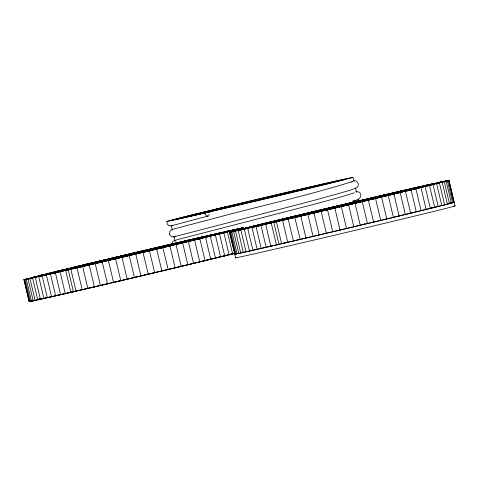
<?xml version="1.0" encoding="UTF-8"?>
<svg xmlns="http://www.w3.org/2000/svg" width="479" height="479" viewBox="0 0 479 479"><rect width="100%" height="100%" fill="white"/><g stroke="black" fill="none" stroke-linecap="round" stroke-linejoin="round"><path stroke-width="0.72" d="M172.248 242.769L173.075 241.488L174.338 240.638L179.463 239.075L312.512 204.701L338.928 197.552L354.514 192.786M175.512 236.081L174.152 236.77L311.56 201.036L350.418 190.229L356.825 187.672L358.316 185.211L358.196 183.445L356.562 181.218L355.131 180.685L353.203 180.709M351.544 182.056L352.801 181.457C307.793 195.54 261.6 205.611 216.077 217.873L173.003 229.207L170.811 230.207L169.841 231.381L169.59 234.237M31.482 301.028L29.213 301.554L24.028 279.604L25.165 279.287M29.213 301.554L30.357 301.237M448.889 180.373L448.416 180.535L453.607 202.485L454.08 202.324L448.889 180.373L445.344 181.188L448.643 180.379M355.161 200.432C361.585 200.414 363.453 190.893 355.729 191.624M125.534 256.397L122.313 257.133M122.349 280.377L137.814 276.646M318.319 211.916L337.881 207.305M340.288 205.281L365.16 199.402M236.955 230.399L241.153 229.357L238.626 229.926M242.14 252.343L242.649 252.205M31.422 301.081L29.141 301.626L23.95 279.676L27.584 278.79M239.757 228.657L243.314 227.842L238.782 228.992L239.973 228.728M438.016 182.918L441.321 182.11M450.523 203.138L450.937 203.024L450.577 203.132M172.895 225.226L171.117 225.884L208.239 215.963M123.72 279.993L120.163 280.832M117.882 256.666L97.393 261.534M139.539 253.116L151.813 250.206M355.017 203.324L358.759 202.36M336.976 230.746L364.274 224.232M437.345 183.152L438.111 182.99M353.855 200.863L352.598 201.282L356.454 200M31.56 277.802L36.913 276.742L34.147 277.431M378.248 196.354L378.542 196.27L357.352 201.18M393.415 194.139L401.498 192.211M126.217 256.265L139.215 253.193M242.841 228.004L243.164 229.375M341.329 206.569L344.79 205.725M131.402 278.215L144.401 275.144M346.515 228.519L341.323 206.575L331.791 208.802M89.519 264.887L89.196 264.953L94.405 286.921L94.734 286.831L82.178 289.765L76.987 267.815L89.549 264.881M71.401 267.845L91.651 262.923M175.691 244.529L182.445 242.829M223.37 256.085L223.723 256.008M33.494 300.674L32.213 300.998M266.102 247.248L257.139 249.331L251.948 227.381L253.625 226.86L242.655 229.339L245.152 228.722M418.359 187.99L417.826 188.127L425.49 186.277L424.634 186.576M60.971 270.413L61.935 270.168M69.539 268.324L60.803 270.419L61.905 270.174M274.168 221.094L275.168 220.837M41.044 298.962L42.505 298.651M202.94 261.097L203.94 260.839M87.04 264.091L86.627 264.198L87.052 264.085M313.865 211.473L322.654 209.437L277.676 220.214M145.365 250.158L141.455 251.104M117.157 258.426L125.235 256.499M327.552 209.826L332.743 231.776L299.98 239.452L287.753 242.296L282.562 220.346L283.119 220.202L281.975 220.454M332.743 231.776L337.994 230.483M321.14 211.335L326.325 233.273M27.519 278.814L24.028 279.604M112.745 259.384L115.625 258.78L120.816 280.73L117.618 281.407M234.429 229.968L234.938 229.902L230.01 231.112L232.776 230.489M234.776 229.95L235.746 229.579M149.484 250.786L154.651 272.737L181.188 266.414L175.997 244.464L149.855 250.589M241.709 228.327L240.26 228.663M448.913 203.695L452.613 202.773L447.422 180.822L441.608 182.265L444.249 181.673L449.44 203.623L444.261 204.892M313.05 236.392L307.889 214.436L305.398 214.999L294.789 217.502L300.201 239.398M44.331 274.383L32.434 277.539L35.578 276.826L32.752 277.676M118.265 258.115L142.91 252.235M238.548 229.92L238.009 230.07L254.798 225.735L253.876 225.974M323.84 210.646L327.223 209.82M30.896 301.046L31.003 301.034M31.871 300.782L32.62 300.602M106.56 259.42L91.621 262.923M160.788 248.026L163.201 247.439M168.165 269.509L162.836 247.601L164.776 247.122M312.134 211.952L295.244 215.975M366.363 200.557L368.776 199.971M165.974 269.976L166.261 269.905M380.715 220.394L375.53 198.444L368.399 200.138L373.602 222.082L386.763 218.945L381.571 197.001L381.266 197.061L405.426 191.259L410.617 213.209L398.815 216.029M163.441 247.356L165.65 246.829A96.812 0.677 -13.3 0 0 171.057 245.529A96.836 0.677 -13.3 0 0 209.946 236.111L228.172 231.405L202.587 236.973A81.64 0.569 -13.3 0 0 197.582 238.123L188.181 240.296A93.98 0.659 -13.3 0 0 42.823 275.12L40.919 275.67L75.389 268.048M104.476 261.348L102.458 261.791M93.686 263.929L112.373 259.528M162.866 246.098L165.5 245.511M165.201 245.493L179.02 242.296M310.051 213.879L308.033 214.323M307.716 214.484L318.583 211.91M368.441 198.629L370.459 198.186M370.776 198.031L385.433 194.636M438.297 183.038C428.879 185.337 446.482 180.775 438.291 183.17M99.824 262.468L102.183 261.929L107.5 283.855L94.405 286.921M107.332 283.903L117.559 281.472M232.501 230.561L223.154 232.884L224.382 232.614M438.016 183.11L424.262 186.529M159.585 246.871L120.457 256.103M107.763 260.582L112.116 259.528M313.338 213.113L317.691 212.065M48.205 273.521L49.217 273.204L48.433 273.473M425.292 185.439L426.544 185.133L406.36 189.858M423.933 186.714L424.963 186.403M376.53 198.126L378.176 197.725M94.375 263.707L94.68 263.63L92.543 264.109M438.351 182.936L437.201 183.409L444.249 181.673M145.694 250.158L192.319 239.272M289.232 218.705L280.598 220.705M294.789 217.502L295.124 217.412L282.562 220.346M424.071 186.678L424.484 186.511M233.536 253.583L234.71 253.283L234.111 253.421M241.733 252.283L242.075 252.194L241.614 252.289M450.032 203.144L450.931 203.12M210.305 211.664L210.67 211.568L173.368 219.843L198.456 213.448M239.398 230.974L239.075 229.603L247.29 227.597L246.823 227.717M411.377 189.708L410.994 189.804L411.946 189.564M438.022 206.461L444.608 204.856L439.417 182.906L431.842 184.75M45.361 298.172L45.792 298.058L43.912 298.525L38.727 276.575L32.572 277.934L37.763 299.884L45.188 298.183M176.302 267.504L170.452 268.899M41.248 275.185L41.715 275.066L39.913 275.467L40.236 276.838M41.074 275.227L31.716 277.545M48.852 273.305L48.481 273.491M76.987 267.815L77.544 267.671L55.396 272.791L60.588 294.741L71.67 292.172L70.844 292.388L65.659 270.437L66.485 270.222L65.659 270.437M87.723 265.258L92.243 264.18M293.298 217.795L297.818 216.712M408.162 189.504L433.746 183.936L418.442 187.924M431.669 184.792L431.202 184.918L433.01 184.511L438.195 206.461L420.79 210.7M72.646 291.897L74.059 291.579M82.178 289.765L82.735 289.615L72.449 292.016M93.07 287.172L85.136 288.999M189.301 241.242L187.84 241.608L188.355 241.5L193.546 263.45L193.031 263.558L194.492 263.193M287.753 242.296L288.166 242.194L266.162 247.278L260.971 225.328L262.109 225.04L251.948 227.381A94.016 0.754 -12.6 0 0 255.69 226.603M39.913 275.467L43.709 274.527M34.201 277.545L34.865 277.371L28.016 278.916L33.207 300.866L40.056 299.321L39.386 299.495M40.002 276.233L38.721 276.527L40.601 276.108L40.17 276.197M220.843 232.668L228.621 230.872L226.753 231.339L227.178 231.249M212.963 235.417L212.245 235.602L225.22 232.423L224.651 232.554M227.507 255.175L232.62 253.93L227.435 231.98L218.119 234.243L218.837 234.057M259.253 224.735L253.002 226.238L254.738 225.849L254.056 226.028M273.174 221.262L273.677 221.208M438.632 182.673C445.314 180.619 430.699 184.343 432.753 183.786M438.722 182.439L438.069 182.607L440.189 182.128M430.232 184.403L431.747 184.068L429.286 184.631M437.77 183.044L441.65 182.032M444.979 181.361L444.356 181.523L445.692 181.02M433.01 184.511L414.808 188.954L415.88 188.72L421.065 210.67L410.317 213.251M37.763 299.884L39.673 299.124M47.876 297.525L47.199 297.675L49.175 297.219M113.511 282.388L112.745 282.58M123.881 279.952L130.737 278.347M223.879 255.948L225.381 255.582M225.106 255.696L223.933 255.984L224.573 255.816M276.79 244.829L276.419 244.919L271.234 222.969L260.971 225.328M48.69 273.341L46.457 273.982M207.599 235.734L206.898 235.919L207.569 235.776M271.234 222.969L281.454 220.574M402.067 190.744L385.727 194.564M418.538 187.948L415.521 188.642A96.836 0.677 -13.3 0 1 376.632 198.067A96.812 0.677 -13.3 0 1 371.225 199.36L369.016 199.887M31.949 300.956L32.776 300.74L31.758 300.962L32.057 300.83M33.129 300.572L30.315 301.453L25.13 279.502L26.872 278.88M39.943 299.141L38.589 299.471L39.757 299.153M166.453 269.857L168.087 269.461M176.494 267.456L178.08 267.072M233.459 253.601L232.321 253.828L233.279 253.613M218.155 257.367L217.442 257.546L218.855 257.235L212.053 258.864M223.819 256.014L221.987 256.451M229.207 254.612L228.369 254.834L229.567 254.565M224.028 256.008L223.34 256.193L224.735 255.876L219.544 233.932L219.059 234.039M225.136 206.988L222.478 207.623A46.116 0.323 -13.3 0 0 219.813 208.257A70.575 0.491 -13.3 0 0 213.538 209.766L212.167 210.095M57.109 271.282L58.127 271.024L57.043 271.258M45.643 274.964A94.016 0.754 -12.6 0 0 46.367 274.82L47.858 274.473L46.277 274.778L46.816 274.647M67.066 270.042L68.868 269.629M69.695 269.438L74.772 268.234M197.653 238.009L192.57 239.219M198.755 238.889L197.755 239.141L198.617 238.955M206.371 237.033L205.443 237.273L206.545 237.027M204.174 260.78L215.49 258.139L210.305 236.189L209.221 236.428L219.544 233.932M261.426 224.16L259.253 224.693L260.672 224.376L259.75 224.615M262.684 223.813L263.701 223.555L262.618 223.789M235.955 230.483L236.895 230.237L234.243 230.842L241.296 229.106L239.075 229.603M266.546 222.951L267.51 222.699L266.378 222.951M235.369 231.022L236.321 230.782L231.686 231.842M239.548 230.13L246.176 228.639L244.302 229.106L249.487 251.056L257.522 249.2M258.415 225.819L259.396 225.567L258.726 225.711M403.228 190.546L380.374 195.875M405.851 189.941L404.935 190.169L406.114 189.918M438.95 182.379L437.62 183.08L439.483 182.517M445.38 181.056L447.793 180.481L439.914 182.493M418.712 187.948L419.245 187.816L412.179 189.51M424.622 186.582L425.118 186.463L430.31 208.413L429.807 208.533L430.31 208.413M45.218 275.078L48.05 274.329L46.373 274.85L51.564 296.8L53.049 296.429L52.379 296.567M64.719 293.717L66.12 293.399M74.88 291.388L78.388 290.549M93.255 287.125L97.111 286.202M113.733 282.335L117.882 281.401M211.562 258.983L210.604 259.223L211.73 258.977M215.49 258.139L214.406 258.379L224.735 255.876M266.599 247.17L266.162 247.278M299.046 239.602L298.106 239.829M450.571 203.006L451.086 202.88M207.808 211.173L166.842 221.376L167.422 224.256L168.476 225.364L171.165 225.992M209.646 211.832L209.341 211.904M44.643 274.413L60.737 270.473M78.041 266.21L79.502 265.839L78.987 265.947M27.022 279.047L28.303 278.724L23.986 279.676M33.829 277.335L31.273 277.946M55.396 272.791L56.534 272.503L46.87 274.736M205.425 236.225L208.048 235.626L201.916 236.991M233.794 230.046L232.459 230.381L234.027 230.034M182.756 242.757L210.305 236.189M262.444 223.873L267.384 222.633M272.731 221.37L267.851 222.525M253.607 226.136L251.661 226.603M266.312 223.004L269.042 222.304M252.205 227.321L253.433 227.01L252.762 227.154M403.534 191.648L415.88 188.72M39.021 299.285L38.44 299.423M60.588 294.741L61.725 294.453L52.061 296.687M51.564 296.8L53.57 296.25M218.358 257.313L219.801 256.966M233.381 253.553L234.973 253.169M211.796 258.923L206.413 260.247M224.232 255.96L227.543 255.067M200.264 212.969L224.956 207.036M209.281 211.916L204.832 212.969A3.76 2.245 75.6 0 0 208.593 215.706M33.398 277.521L35.35 277.036L32.075 277.784L32.919 277.479M205.162 236.291L200.785 237.327M38.727 276.575L45.08 275.006M234.411 229.896L231.794 230.615L233.968 230.13M189.57 241.177L199.851 238.728L205.042 260.678L194.755 263.127M188.355 241.5L177.829 243.997M273.713 221.1L279.006 219.831M262.181 223.933L253.625 225.992M266.055 223.07L261.678 224.1M235.411 230.615L229.621 232.129L234.95 254.032A112.775 0.784 -13.3 0 0 344.844 228.92A112.775 0.784 -13.3 0 0 453.876 202.276L451.966 202.922M234.824 231.153L233.59 231.447L238.782 253.397L243.494 252.331M292.465 217.921L246.475 228.22L248.373 227.657A93.98 0.659 -13.3 0 1 393.756 192.827L405.174 190.025M239.027 230.255L238.147 230.471L243.338 252.415L249.793 250.936M244.302 229.106L252.565 227.196M252.391 227.178L251.852 227.309L258.528 225.759M425.4 185.433L424.837 185.654L426.639 185.205L413.569 188.205M438.908 182.607L441.572 182.104M39.41 299.118L38.452 299.345L39.529 299.13M39.284 299.387L40.481 299.1M52.007 296.597L51.469 296.723L53.295 296.315L50.403 297.028M46.936 297.722L46.361 297.86L47.104 297.698M43.912 298.525L48.505 297.333L47.181 297.621M84.813 289.077L78.742 290.466M229.722 254.487L231.399 254.086M202.15 261.306L200.432 261.714M202.318 261.265L203.809 260.905L202.964 261.091M193.546 263.45L181.188 266.414M243.931 252.277L243.338 252.415M393.463 194.133L393.93 194.031L399.121 215.981L386.763 218.945M77.778 266.27L48.05 273.461M79.688 265.779L89.519 263.45M94.453 262.324L96.381 261.833M208.533 235.554L221.064 232.674L219.298 233.117L220.106 232.938M25.776 279.347C27.914 278.485 28.465 278.227 32.225 277.646M32.572 277.934L34.901 277.066L33.003 277.491M42.715 275.67L46.744 274.623M233.746 230.13L235.997 229.573M152.873 249.9L133.288 254.547M201.623 238.267L199.09 238.889L199.851 238.728M165.387 246.972L172.997 245.182M283.346 218.807L279.281 219.765M273.401 221.28L269.306 222.244M238.326 230.207L240.925 229.567L239.015 229.998M430.202 184.313L428.202 184.882M239.925 229.92L242.488 229.273L237.674 230.363L238.105 230.285M358.448 202.431L355.466 203.168M378.464 197.653L383.248 196.54M381.571 197.001L342.886 206.15M383.404 196.528L393.229 194.199M34.38 300.183L34.71 300.105M37.793 299.579L36.787 299.818M42.571 298.686L42.266 298.758L42.703 298.662M47.906 297.615L51.325 296.711M53.876 296.178L58.139 295.172M183.439 265.815L187.63 264.779M158.058 271.85L138.473 276.491M206.808 260.217L204.264 260.839L205.042 260.678M239.716 253.175L238.782 253.397M430.956 208.114L431.651 207.946M363.316 224.459L363.633 224.382M425.041 209.58L426.094 209.329M373.357 222.064L374.279 221.849M94.147 262.396L89.669 263.444M109.242 258.768L127.803 254.331M128.132 254.253L141.131 251.182M46.14 273.958L43.996 274.563M223.358 232.177L234.423 229.788M28.016 278.916L30.746 278.245L25.13 279.502M234.944 229.675L235.243 229.615L231.992 230.411L234.668 229.884M173.194 245.05L177.673 244.003M294.789 216.053L291.352 216.861M324.505 208.994L322.606 209.443L347.03 203.635M132.306 254.774L125.57 256.421M152.13 250.128L162.974 247.577M153.184 249.822L157.483 248.829M290.166 217.227L282.933 218.939L283.574 218.801M429.537 184.469L427.472 185.056M236.416 253.882L235.89 253.984L230.704 232.034L233.872 231.261L229.525 232.213L233.159 231.327L229.926 232.064M237.171 230.405L240.476 229.597L238.255 230.094M233.59 231.447L240.44 229.902L238.147 230.471M240.464 229.806L245.128 228.728M349.838 204.557L355.059 203.318L360.25 225.268M359.028 202.348L368.549 200.108M31.051 301.075L30.315 301.453M33.207 300.866L35.931 300.195L30.991 301.321M37.943 299.626L36.536 299.824M40.398 299.147L39.913 299.255M38.11 299.609L37.29 299.782L37.53 299.591M225.723 255.499L227.184 255.151M220.154 256.882L221.627 256.534M168.392 269.39L170.093 268.982M178.386 267.001L180.128 266.587M187.942 264.701L188.277 264.624M158.375 271.773L162.668 270.779M188.624 264.54L190.085 264.198M144.73 275.066L154.675 272.737M235.375 254.002L234.716 254.157L236.063 253.888M242.362 252.355L242.697 252.271M235.89 253.984L236.542 253.828M411.257 212.951L412.359 212.688M363.537 224.459L373.734 222.058M222.998 232.267L220.603 232.824M235.943 229.507L234.926 229.746M31.41 277.94L31.889 277.724M355.759 201.551L347.353 203.563M201.222 238.297L213.67 235.285L213.179 235.399M428.442 184.732L426.783 185.217M251.343 226.579L245.488 227.998L246.721 227.717M121.983 257.211L115.056 258.81M142.958 252.253L146.939 251.337M448.302 180.409L445.045 181.373M236.848 230.483L237.65 230.315M338.527 207.156L341.82 206.401M348.484 204.773L318.936 211.772M348.532 204.784L352.514 203.868M358.346 202.509L363.058 201.36M39.17 299.1L38.482 299.261M37.416 299.591L36.602 299.89M29.189 301.626L33.47 300.674M38.452 299.531L40.182 299.124M41.08 298.986L42.152 298.734M44.786 298.183L42.841 298.573M231.77 254.002L233.153 253.672M45.152 298.1L46.888 297.693M49.535 297.13L50.271 296.956M234.92 253.337L230.848 254.325L232.62 253.93M450.829 202.892L450.116 203.06M454.08 202.324L453.421 202.479M242.033 252.433L242.769 252.205M254.744 249.751L255.475 249.577M180.152 242.033L190.941 239.53M234.237 229.908L235.668 229.651M242.991 227.92L239.811 228.651M31.674 277.802L32.009 277.718M339.635 205.437L325.983 208.64M427.705 184.906L426.466 185.289M32.422 277.7L33.105 277.539M440.896 181.966L438.069 182.912M440.5 182.277L440.842 182.2L429.633 184.595L434.196 183.409L432.914 183.744M102.159 261.863L96.548 263.205M103.817 261.444L118.05 258.163M438.034 183.098L438.351 183.02M441.243 182.182L438.046 183.223M447.422 180.822L445.548 181.26M112.427 259.456L114.924 258.888M237.249 230.333L238.68 230.076M322.924 210.802L289.496 218.646M307.422 214.466L298.411 216.574M327.881 209.664L331.121 208.928M345.449 205.569L348.628 204.844L353.819 226.795M36.865 299.746L37.194 299.668M227.89 254.984L230.124 254.439M180.487 266.498L182.864 265.953M449.44 203.623L448.512 203.838M107.344 283.813L99.476 285.658M452.29 202.845L452.613 202.773M238.752 253.355L237.039 253.756L231.848 231.812M283.963 243.081L284.658 242.919M191.462 239.41L201.485 237.093M237.752 229.357L238.674 229.142L231.638 230.878L232.471 230.692M99.446 262.468L90.968 264.444M83.382 266.24L78.047 267.51M91.806 264.366L83.657 266.174M280.077 220.825L265.15 224.256M444.021 204.994L444.608 204.856M38.565 299.267L39.194 299.124M200.138 261.779L190.438 264.115M107.649 283.742L109.829 283.251M117.93 281.335L120.157 280.832M97.734 286.059L99.075 285.747M403.558 190.468L413.143 188.193M212.263 234.62L220.969 232.596L219.52 232.968L220.154 232.83M199.132 237.668L200.539 237.38M233.974 229.746L239.326 228.531L236.602 229.202L237.74 228.95M426.705 185.139L425.681 185.475M238.021 228.884L242.218 227.944L239.063 228.722L239.865 228.549M380.087 195.941L378.284 196.348M240.398 228.423L243.374 227.77M232.98 230.579L233.842 230.375L225.663 232.375L227.435 231.98M219.645 233.806L218.184 234.129L219.388 233.866M84.891 265.851L75.023 268.174M264.923 224.304L257.918 225.938M66.809 270.066L59.576 271.719M59.348 271.773L52.343 273.407L53.822 273.036L53.151 273.18M451.026 203.144L450.236 203.324M437.656 206.587L438.195 206.461M31.967 300.806L33.063 300.555M297.854 239.65L299.183 239.344M64.539 293.723L57.528 295.357L59.013 294.986L58.342 295.13M70.844 292.388L72.419 291.956L66.27 293.364M425.933 185.313L426.418 185.205M207.275 235.728L212.005 234.68M233.686 229.812L232.495 230.076L234.77 229.513L227.345 231.213M291.076 216.927L290.268 217.107M237.183 229.489L236.033 229.734L240.566 228.639L246.032 251.822M277.413 220.274L274.299 221.023L275.138 220.837M52.953 273.222L47.181 274.575M450.883 202.97L450.026 203.371M421.065 210.67L420.64 210.766M271.395 246.002L272.294 245.793M419.921 186.72L420.58 186.571L419.131 186.942L419.766 186.804M41.074 298.92L42.08 298.698M425.729 185.361L425.16 185.589M405.426 191.259L404.665 191.426L411.114 189.882L416.299 211.832M410.617 213.209L410.252 213.287M445.225 181.128L444.638 181.254L448.967 180.302L455.05 205.916M450.41 203.078L450.074 203.15M42.685 275.581L41.17 275.916L43.308 275.383L34.722 277.311M399.121 215.981L398.726 216.065M231.159 231.944L230.704 232.034M417.137 188.187L417.856 188.049M211.562 235.65L212.281 235.518M143.017 252.319L148.245 274.263M448.631 180.332L448.949 180.302M229.83 232.183L235.051 254.127M334.857 208.102L340.042 230.052M129.252 255.57L134.467 277.521M174.2 236.871C172.189 237.398 170.105 236.099 169.536 234.129M352.927 177.374L353.957 181.685M355.496 188.157L356.526 192.468M358.064 198.935L358.579 201.096M451.871 194.055L452.2 195.426M446.141 181.17L451.332 203.12M442.183 182.206L447.374 204.156M437.65 182.637L437.974 184.008M436.603 183.619L441.788 205.569M429.483 185.385L434.669 207.335M420.939 187.487L426.13 209.437M400.151 192.534L405.336 214.484M393.786 192.821L394.109 194.193M388.224 195.402L393.415 217.352M362.262 201.605L367.447 223.555M313.973 213.017L319.158 234.967M300.782 216.107L305.973 238.057M288.202 219.041L293.393 240.985M276.431 221.771L281.616 243.715M273.802 222.376L278.994 244.326M265.647 224.256L270.833 246.206M256.02 226.459L261.211 248.403M247.709 228.339L252.9 250.289M235.53 231.04L240.715 252.99M229.525 232.213L235.548 257.81M223.909 232.854L229.094 254.804M215.364 234.955L220.556 256.906M205.539 237.35L210.724 259.301M194.576 240.003L199.761 261.953M188.211 240.29L188.534 241.661M182.649 242.871L187.84 264.821M169.955 245.913L175.14 267.863M156.687 249.074L161.872 271.024M135.749 254.044L140.94 275.994M121.977 257.295L127.169 279.239M108.398 260.486L113.583 282.436M95.207 263.576L100.398 285.526M82.627 266.504L87.819 288.454M70.856 269.234L76.041 291.184M68.228 269.845L73.419 291.795M60.073 271.725L65.258 293.669M50.445 273.922L55.636 295.872M43.439 274.593L43.763 275.964M42.134 275.808L47.325 297.758M36.32 276.365L36.644 277.736M35.266 277.341L40.458 299.291M29.955 278.503L35.141 300.453M26.273 279.275L31.464 301.225M29.369 300.022L29.692 301.399M24.285 279.646L29.476 301.596M171.356 225.657L172.368 229.968M173.883 236.428L175.063 241.458M204.85 212.963A96.728 0.677 -13.3 0 1 166.782 221.4M209.197 211.892A3.76 2.245 75.6 0 1 209.311 212.431M209.257 214.466A3.76 2.245 75.6 0 1 209.119 214.891M216.963 234.369A94.016 2.425 -13.1 0 1 220.579 233.776M221.999 233.566A94.016 2.425 -13.1 0 1 222.609 233.489M194.252 238.764A94.016 2.161 -12.7 0 1 216.861 234.399M43.565 275.102A94.016 1.126 -13.2 0 1 42.26 275.251M49.475 274.18A94.016 1.066 -13 0 1 47.517 274.575M46.673 274.736A94.016 1.066 -13 0 1 42.236 275.413M55.193 273.012A94.016 0.754 -12.6 0 1 52.564 273.563M51.289 273.826A94.016 0.754 -12.6 0 1 48.062 274.485M232.74 253.595A97.74 0.683 -13.3 0 1 231.507 253.936M230.734 254.139A97.74 0.683 -13.3 0 1 148.694 274.048A97.74 0.683 -13.3 0 1 54.013 296.046M52.714 296.333A97.74 0.683 -13.3 0 1 49.606 297.016M48.792 297.19A97.74 0.683 -13.3 0 1 47.337 297.501M233.89 253.181A97.74 0.683 -13.3 0 1 233.806 253.271M422.538 186.9A94.016 2.425 -13.1 0 1 424.484 186.571M425.352 186.433A94.016 2.425 -13.1 0 1 426.154 186.307M427.573 186.097A94.016 2.425 -13.1 0 1 428.184 186.02M399.827 191.295A94.016 2.161 -12.7 0 1 422.436 186.93M249.14 227.633A94.016 1.126 -13.2 0 1 247.835 227.782M255.05 226.717A94.016 1.066 -13 0 1 247.811 227.944M260.768 225.549A94.016 0.754 -12.6 0 1 258.139 226.094M251.218 227.495A94.016 0.754 -12.6 0 1 250.571 227.621M403.156 190.654A81.64 0.569 -13.3 0 1 408.162 189.504M432.1 207.754A97.74 0.683 -13.3 0 1 430.621 208.131M364.543 224.136A97.74 0.683 -13.3 0 1 363.166 224.465M338.054 230.411A97.74 0.683 -13.3 0 1 336.677 230.74M285.005 242.799A97.74 0.683 -13.3 0 1 283.682 243.104M374.482 221.669A84.448 0.587 -13.3 0 1 373.135 221.993M425.897 209.036A84.448 0.587 -13.3 0 1 424.969 209.293M364.627 223.968A77.718 0.545 -13.3 0 1 363.22 224.304M453.876 206.084A112.775 0.784 -13.3 0 1 345.706 232.578A112.775 0.784 -13.3 0 1 236.608 257.445M416.413 187.463L417.52 187.187L416.413 187.463M199.396 237.626L200.306 237.434L199.396 237.626M412.473 188.445L413.622 188.157L412.473 188.445M177.835 242.554L178.152 242.494L177.835 242.554M383.41 195.085L383.727 195.025L383.41 195.085M180.349 243.344L180.733 243.272L180.349 243.344M385.924 195.875L386.308 195.803L385.924 195.875M394.977 193.696L395.558 193.576L394.977 193.696M211.167 211.473A93.98 0.659 -13.3 0 0 352.849 177.458A93.98 0.659 -13.3 0 0 220.645 208.066A93.98 0.659 -13.3 0 0 211.167 211.473M215.197 210.473A86.46 0.605 -13.3 0 0 345.545 179.182A86.46 0.605 -13.3 0 0 223.915 207.341A86.46 0.605 -13.3 0 0 215.197 210.473M81.268 266.695A97.74 0.683 -13.3 0 0 228.621 231.321A97.74 0.683 -13.3 0 0 91.124 263.157A97.74 0.683 -13.3 0 0 81.268 266.695M286.843 219.226A97.74 0.683 -13.3 0 0 434.196 183.852A97.74 0.683 -13.3 0 0 296.699 215.688A97.74 0.683 -13.3 0 0 286.843 219.226"/></g></svg>
